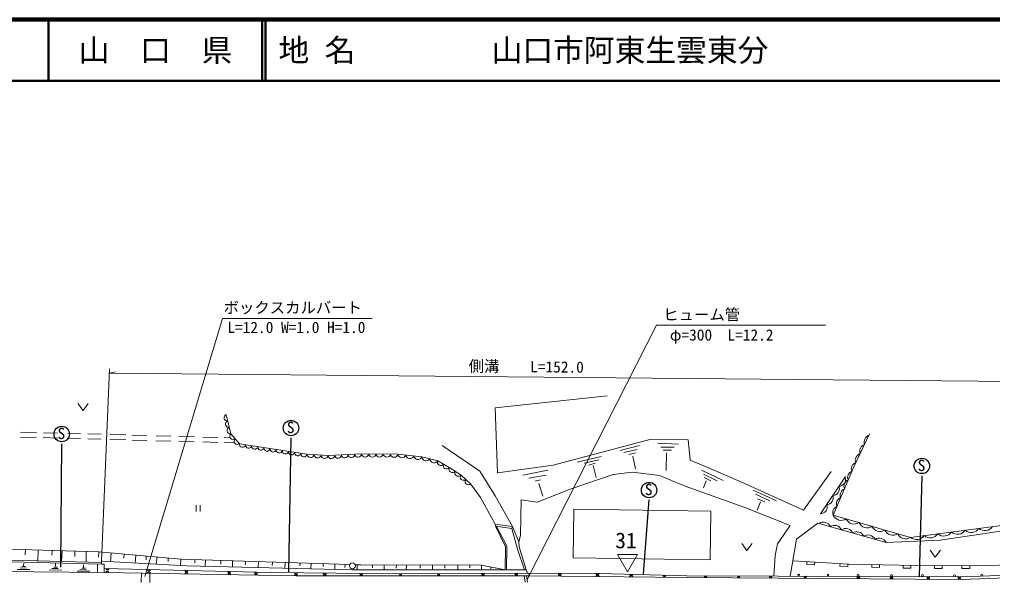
# Model space of a CAD drawing. Units: millimetres, scale not verified. Extents: x 40000 to 680000, y 20000 to 380000.
# Drawn here: x 328267 to 486469, y 288431 to 380000 of the extents above; entities that cross this region are included whole.
import ezdxf
from ezdxf.enums import TextEntityAlignment as Align

# ---------------------------------------------------------------- set-up
doc = ezdxf.new("R2010")
doc.units = ezdxf.units.MM
doc.header["$LTSCALE"] = 1000
for name, color, linetype, lineweight in [('M-BGD', 7, 'Continuous', 13), ('M-STR-HTXT', 7, 'Continuous', 13), ('M-TTL', 2, 'Continuous', 140), ('M-TTL-LINE', 7, 'Continuous', 50)]:
    doc.layers.add(name, color=color, linetype=linetype, lineweight=lineweight)
doc.layers.add('M-TTL-TXT', color=7, linetype='Continuous')
doc.styles.add('ＭＳ ゴシック', font='')
doc.styles.get('ＭＳ ゴシック').set_extended_font_data('MS Gothic')

msp = doc.modelspace()

# ---------------------------------------------------------------- linework, layer by layer
at = {"layer": 'M-BGD'}
for p, q in [((405593, 316826), (423802, 318792)), ((337764, 317525), (338605, 316385)), ((339446, 317525), (338605, 316385)), ((405984, 306283), (405593, 316826)), ((361896, 315760), (362632, 312626)), ((328457, 312092), (331004, 312023)), ((328461, 312901), (331013, 312832)), ((332138, 311992), (334463, 311929)), ((332168, 312800), (334463, 312738)), ((336122, 311884), (338171, 311829)), ((336144, 312693), (338185, 312637)), ((339388, 311796), (341514, 311738)), ((339397, 312605), (341548, 312546)), ((342971, 311699), (345537, 311629)), ((343013, 312507), (345547, 312438)), ((346595, 312410), (348995, 312345)), ((350466, 312305), (352895, 312239)), ((354189, 312204), (356713, 312136)), ((358106, 312098), (360544, 312032)), ((361539, 312005), (362539, 311978)), ((362632, 312626), (364015, 311002)), ((430975, 311762), (415012, 307517)), ((436990, 311650), (430975, 311762)), ((463909, 307270), (466486, 312599)), ((346577, 311601), (348995, 311536)), ((350459, 311496), (352883, 311430)), ((354167, 311396), (356697, 311327)), ((358101, 311289), (360536, 311223)), ((361534, 311196), (363241, 311150)), ((364015, 311002), (375014, 309301)), ((396975, 310726), (403112, 306527)), ((425940, 309906), (429066, 310720)), ((428674, 310089), (426501, 309556)), ((432024, 311070), (435417, 310944)), ((434688, 310453), (432557, 310453)), ((437323, 308320), (436990, 311650)), ((375014, 309301), (378442, 309070)), ((378442, 309070), (383867, 309343)), ((383867, 309343), (389777, 309301)), ((389777, 309301), (393688, 308881)), ((393688, 308881), (396275, 308229)), ((418923, 307995), (422813, 308953)), ((427356, 309247), (428407, 309528)), ((428015, 308995), (428407, 306934)), ((432908, 309976), (434268, 309962)), ((433454, 309514), (433398, 306626)), ((396275, 308229), (398147, 307135)), ((398147, 307135), (400060, 305915)), ((415012, 307517), (405984, 306283)), ((422458, 308402), (420103, 307831)), ((420832, 307542), (421879, 307850)), ((421533, 307448), (422047, 305513)), ((440197, 307156), (437323, 308320)), ((446505, 304381), (440197, 307156)), ((460568, 299380), (463909, 307270)), ((400060, 305915), (401599, 304495)), ((403112, 306527), (405594, 302556)), ((410111, 305918), (414170, 306717)), ((413876, 305897), (411079, 305413)), ((424784, 305981), (417823, 303621)), ((427938, 306360), (424784, 305981)), ((432333, 305839), (427938, 306360)), ((436488, 304121), (432333, 305839)), ((439132, 306682), (442693, 305041)), ((441726, 304971), (439483, 306037)), ((439595, 305490), (440689, 304971)), ((460252, 306494), (455710, 300227)), ((458500, 299624), (462559, 305680)), ((403200, 302276), (401599, 304495)), ((412109, 304929), (412992, 305119)), ((412719, 304530), (413371, 302490)), ((446198, 300642), (436488, 304121)), ((439932, 304985), (439455, 303836)), ((455710, 300227), (446505, 304381)), ((405594, 297922), (403200, 302276)), ((405594, 302556), (408448, 297530)), ((417823, 303621), (412439, 301518)), ((447532, 303437), (451345, 301699)), ((450272, 301730), (447938, 302792)), ((356997, 300987), (356997, 300003)), ((357670, 300987), (357670, 300003)), ((409734, 296091), (409810, 301896)), ((412439, 301518), (409810, 301896)), ((453574, 297688), (446198, 300642)), ((448759, 301572), (448199, 300212)), ((448269, 302035), (449474, 301530)), ((418421, 300382), (418300, 292451)), ((418421, 300382), (440666, 300044)), ((440666, 300044), (440545, 292114)), ((460568, 299380), (473149, 295768)), ((408448, 297530), (405594, 297922)), ((405683, 297589), (405594, 297922)), ((408338, 297224), (405683, 297589)), ((405683, 297589), (407277, 294237)), ((407521, 294357), (405837, 297568)), ((408448, 297530), (408338, 297224)), ((408448, 297530), (409477, 295055)), ((451533, 294726), (453574, 297688)), ((458082, 298109), (454598, 295459)), ((469165, 294933), (458082, 298109)), ((473149, 295768), (490909, 298104)), ((408338, 297224), (409259, 293868)), ((409477, 295055), (409734, 296091)), ((491540, 297352), (477934, 295312)), ((341192, 293422), (311682, 294256)), ((407521, 294357), (407464, 290475)), ((409477, 295055), (409491, 294214)), ((445697, 294792), (446538, 293651)), ((447379, 294792), (446538, 293651)), ((451148, 292852), (451533, 294726)), ((454598, 295459), (453583, 289471)), ((477934, 295312), (469165, 294933)), ((329238, 293760), (329215, 292920)), ((331294, 293701), (331254, 291969)), ((333568, 293637), (333547, 292857)), ((335190, 293591), (335124, 291869)), ((337290, 293532), (337270, 292646)), ((339122, 293480), (339099, 291767)), ((341192, 293422), (341139, 292541)), ((354525, 292246), (341192, 293422)), ((343194, 293245), (343054, 291823)), ((345301, 293059), (345261, 292373)), ((347176, 292894), (347091, 291609)), ((348860, 292745), (348857, 292142)), ((407277, 294237), (407221, 290475)), ((409259, 293868), (410401, 290474)), ((409491, 294214), (410672, 290474)), ((428764, 293002), (425498, 293002)), ((425498, 293002), (427131, 290174)), ((427131, 290174), (428764, 293002)), ((450902, 289481), (451148, 292852)), ((476319, 293680), (477160, 292539)), ((478002, 293680), (477160, 292539)), ((309492, 292235), (341595, 291406)), ((309989, 292519), (341599, 291702)), ((328946, 291165), (328953, 291607)), ((334134, 291081), (334140, 291523)), ((338695, 290894), (338701, 291336)), ((340945, 291423), (340972, 290073)), ((341601, 291899), (341595, 291406)), ((342043, 291395), (341595, 291406)), ((341601, 291899), (355457, 291167)), ((342039, 290062), (342043, 291395)), ((350651, 292587), (350494, 291429)), ((352449, 292429), (352432, 291868)), ((354525, 292246), (354469, 291219)), ((381965, 291361), (354525, 292246)), ((355457, 291167), (382262, 290483)), ((356786, 292173), (356764, 291637)), ((358511, 292117), (358468, 291090)), ((360991, 292037), (360991, 291427)), ((362904, 291975), (362906, 290977)), ((365030, 291907), (365008, 291300)), ((367111, 291840), (367090, 290870)), ((369383, 291767), (369361, 291216)), ((371464, 291699), (371422, 290760)), ((373883, 291621), (373862, 291132)), ((375689, 291563), (375648, 290652)), ((377666, 291499), (377668, 291048)), ((379560, 291438), (379519, 290553)), ((381201, 291385), (381180, 290901)), ((383765, 291303), (382849, 291332)), ((383197, 291321), (383178, 290483)), ((403386, 291254), (383765, 291303)), ((385638, 291298), (385638, 290817)), ((387552, 291293), (387552, 290482)), ((389550, 291288), (389529, 290754)), ((391169, 291284), (391127, 290481)), ((393405, 291279), (393419, 290775)), ((395424, 291274), (395410, 290479)), ((397443, 291269), (397429, 290780)), ((399512, 291263), (399531, 290478)), ((401480, 291258), (401480, 290841)), ((407221, 290475), (403386, 291254)), ((403386, 291254), (403401, 290477)), ((418300, 292451), (440545, 292114)), ((454001, 291935), (463117, 291439)), ((456304, 291810), (456281, 291377)), ((456281, 291377), (457532, 291309)), ((457556, 291742), (457532, 291309)), ((461688, 291517), (461664, 291084)), ((462940, 291449), (462916, 291016)), ((463117, 291439), (474074, 291176)), ((466835, 291350), (466824, 290917)), ((468088, 291320), (468078, 290887)), ((471938, 291227), (471927, 290794)), ((473191, 291197), (473181, 290764)), ((474074, 291176), (482563, 291142)), ((477048, 291164), (477046, 290729)), ((478301, 291159), (478300, 290726)), ((481500, 291146), (481500, 290714)), ((482563, 291142), (493787, 291428)), ((482754, 291147), (482754, 290714)), ((305074, 290430), (342039, 290062)), ((327907, 290567), (329974, 290550)), ((329397, 290778), (328356, 290803)), ((328642, 291038), (329259, 291019)), ((333094, 290483), (335161, 290466)), ((334584, 290694), (333544, 290718)), ((333829, 290954), (334446, 290935)), ((337655, 290296), (339722, 290279)), ((339145, 290507), (338105, 290532)), ((338390, 290767), (339007, 290748)), ((342039, 290062), (373231, 289527)), ((342041, 290718), (369145, 290040)), ((348084, 289958), (348077, 288431)), ((349461, 289935), (349454, 288443)), ((369145, 290040), (390298, 289821)), ((373231, 289527), (411108, 289539)), ((382262, 290483), (410672, 290474)), ((390298, 289821), (411106, 289953)), ((404897, 290947), (404904, 290662)), ((410310, 289538), (410462, 288501)), ((410672, 290474), (410838, 289951)), ((410719, 289539), (410869, 288513)), ((411108, 289539), (411106, 289953)), ((411106, 289953), (422633, 289902)), ((411108, 289539), (436749, 289265)), ((422633, 289902), (436750, 289532)), ((436750, 289532), (481322, 289370)), ((461664, 291084), (462916, 291016)), ((466824, 290917), (468078, 290887)), ((471927, 290794), (473181, 290764)), ((477046, 290729), (478300, 290726)), ((481322, 289370), (486050, 289532)), ((481500, 290714), (482754, 290714)), ((485942, 289064), (505126, 289928)), ((486050, 289532), (510574, 290700)), ((436749, 289265), (481339, 288905)), ((481339, 288905), (485942, 289064))]:
    msp.add_line(p, q, dxfattribs=at)
at = {"layer": 'M-BGD', "lineweight": 25}
for p, q in [((372404, 311956), (372017, 290151)), ((335126, 310986), (334936, 290932)), ((474964, 305789), (474557, 289394)), ((430616, 301873), (429695, 289836))]:
    msp.add_line(p, q, dxfattribs=at)
for centre in [(335135, 312585), (372413, 313555), (474973, 307388), (430625, 303472)]:
    msp.add_circle(centre, 1250, dxfattribs=at)
at = {"layer": 'M-BGD'}
for centre, radius in [((382401, 291142), 487), ((454950, 289660), 148), ((459719, 289645), 143), ((464614, 289620), 149), ((470054, 289598), 152), ((475068, 289570), 148), ((480280, 289527), 148), ((484734, 289635), 148)]:
    msp.add_circle(centre, radius, dxfattribs=at)
for centre, radius, start, end in [((362055, 315246), 538, 107.24799, 279.19018), ((362301, 314202), 538, 107.24799, 279.19018), ((362546, 313157), 538, 107.24799, 279.19018), ((363004, 312242), 534, 134.11751, 306.73111), ((363695, 311431), 534, 134.11751, 306.73111), ((466758, 311265), 1166, 109.25981, 199.12218), ((364516, 310931), 506, 171.87805, 350.53817), ((365516, 310776), 506, 171.87805, 350.53817), ((366516, 310621), 506, 171.87805, 350.53817), ((367516, 310467), 506, 171.87805, 350.53817), ((368515, 310312), 506, 171.87805, 350.53817), ((369515, 310157), 506, 171.87805, 350.53817), ((466041, 309782), 1166, 109.25981, 199.12218), ((370515, 310003), 506, 171.87805, 350.53817), ((371515, 309848), 506, 171.87805, 350.53817), ((372515, 309694), 506, 171.87805, 350.53817), ((373515, 309539), 506, 171.87805, 350.53817), ((374515, 309384), 506, 171.87805, 350.53817), ((375590, 309340), 578, 183.8847, 348.39383), ((376733, 309263), 578, 183.8847, 348.39383), ((377876, 309186), 578, 183.8847, 348.39383), ((378982, 309142), 545, 187.63332, 358.13579), ((380067, 309197), 545, 187.63332, 358.13579), ((381152, 309252), 545, 187.63332, 358.13579), ((382237, 309306), 545, 187.63332, 358.13579), ((383322, 309361), 545, 187.63332, 358.13579), ((384459, 309438), 599, 189.12374, 350.06068), ((385641, 309430), 599, 189.12374, 350.06068), ((386823, 309421), 599, 189.12374, 350.06068), ((388005, 309413), 599, 189.12374, 350.06068), ((389186, 309405), 599, 189.12374, 350.06068), ((390448, 309410), 680, 189.20709, 338.51839), ((391752, 309270), 680, 189.20709, 338.51839), ((393056, 309129), 680, 189.20709, 338.51839), ((394382, 308906), 695, 182.13281, 329.5756), ((395676, 308580), 695, 182.13281, 329.5756), ((465324, 308300), 1166, 109.25981, 199.12218), ((396765, 307993), 544, 154.31217, 325.09493), ((397701, 307446), 544, 154.31217, 325.09493), ((398664, 306891), 572, 154.70857, 320.26761), ((464531, 306942), 1023, 107.53955, 203.86099), ((399620, 306281), 572, 154.70857, 320.26761), ((400461, 305578), 524, 139.91227, 314.65596), ((461490, 305150), 1072, 269.73016, 22.61469), ((464005, 305512), 1096, 111.93769, 202.16269), ((401230, 304868), 524, 139.91227, 314.65596), ((460495, 303666), 1072, 269.73016, 22.61469), ((463399, 304083), 1096, 111.93769, 202.16269), ((459500, 302181), 1072, 269.73016, 22.61469), ((462188, 301223), 1096, 111.93769, 202.16269), ((462794, 302653), 1096, 111.93769, 202.16269), ((458505, 300696), 1072, 269.73016, 22.61469), ((461583, 299793), 1096, 111.93769, 202.16269), ((461876, 299982), 1440, 204.72943, 303.23436), ((458969, 297006), 1247, 24.88253, 123.14054), ((460782, 296487), 1247, 24.88253, 123.14054), ((463973, 299380), 1440, 204.72943, 303.23436), ((466070, 298778), 1440, 204.72943, 303.23436), ((468167, 298177), 1440, 204.72943, 303.23436), ((485228, 298369), 1503, 229.36139, 325.62564), ((462595, 295967), 1247, 24.88253, 123.14054), ((464408, 295448), 1247, 24.88253, 123.14054), ((466221, 294928), 1247, 24.88253, 123.14054), ((470263, 297575), 1440, 204.72943, 303.23436), ((472360, 296973), 1440, 204.72943, 303.23436), ((474128, 296909), 1503, 229.36139, 325.62564), ((476348, 297201), 1503, 229.36139, 325.62564), ((478568, 297493), 1503, 229.36139, 325.62564), ((480788, 297785), 1503, 229.36139, 325.62564), ((483008, 298077), 1503, 229.36139, 325.62564), ((468034, 294409), 1247, 24.88253, 123.14054)]:
    msp.add_arc(centre, radius, start, end, dxfattribs=at)
at = {"layer": 'M-BGD', "lineweight": 25}
for centre, radius, start, end in [((342557, 289997), 256, 11.69789, 166.33713), ((342577, 290761), 256, 191.24714, 345.88637), ((349304, 289881), 256, 11.69789, 166.33713), ((349317, 290592), 256, 191.24714, 345.88637), ((355411, 290440), 256, 191.24714, 345.88637), ((355414, 289776), 256, 11.69789, 166.33713), ((362384, 290265), 256, 191.24714, 345.88637), ((362382, 289657), 256, 11.69789, 166.33713), ((366720, 289583), 256, 11.69789, 166.33713), ((366735, 290156), 256, 191.24714, 345.88637), ((373205, 289477), 253, 11.41725, 167.51535), ((373240, 290054), 256, 192.08863, 346.72787), ((377906, 289472), 256, 12.69781, 167.33704), ((377908, 290006), 256, 192.08863, 346.72787), ((383823, 289948), 229, 194.67325, 344.14325), ((383822, 289465), 228, 16.58387, 163.45099), ((390224, 289439), 209, 26.35156, 153.6833), ((390222, 289880), 186, 197.45426, 341.90355), ((396413, 289472), 211, 17.18273, 162.85213), ((396412, 289915), 188, 197.34794, 343.37521), ((403626, 289455), 262, 18.19093, 161.84392), ((403614, 289972), 225, 197.63978, 343.08337), ((409045, 290003), 247, 195.29338, 345.42977), ((409054, 289478), 242, 14.45729, 165.57756), ((416101, 289429), 256, 12.06862, 166.70785), ((416110, 289987), 256, 192.42661, 347.06584), ((422238, 289960), 256, 192.42661, 347.06584), ((422251, 289363), 256, 12.06862, 166.70785), ((427719, 289305), 256, 12.06862, 166.70785), ((427737, 289824), 256, 191.18162, 345.82085), ((433135, 289693), 202, 197.51872, 339.48375), ((439807, 289619), 220, 206.15506, 333.42736), ((433127, 289247), 201, 15.66127, 163.1152), ((439807, 289140), 222, 26.50999, 152.56398), ((445199, 289108), 215, 23.75282, 155.32115), ((445193, 289575), 199, 201.55974, 338.02268), ((450401, 289070), 238, 20.26272, 158.81124), ((450398, 289559), 227, 199.5933, 339.98912), ((456019, 289538), 248, 197.72443, 341.85799), ((456018, 289024), 236, 20.59159, 158.48238), ((464647, 289487), 256, 192.47159, 347.11083), ((464666, 288983), 256, 12.21737, 166.8566), ((470047, 288940), 256, 12.21737, 166.8566), ((470060, 289467), 256, 192.47159, 347.11083), ((476019, 289445), 256, 192.47159, 347.11083), ((476031, 288891), 256, 12.21737, 166.8566), ((481038, 289427), 256, 192.47159, 347.11083), ((481089, 288850), 256, 12.21737, 166.8566)]:
    msp.add_arc(centre, radius, start, end, dxfattribs=at)
at = {"layer": 'M-STR-HTXT'}
for p, q in [((361289, 331376), (348653, 289409)), ((361289, 331376), (385606, 331376)), ((410808, 288930), (431817, 330274)), ((431817, 330274), (459317, 330274)), ((341619, 291899), (342925, 323209)), ((342894, 322473), (343896, 322714)), ((342894, 322473), (491963, 321111))]:
    msp.add_line(p, q, dxfattribs=at)
at = {"layer": 'M-TTL'}
msp.add_line((680000, 380000), (40000, 380000), dxfattribs=at)
at = {"layer": 'M-TTL-LINE'}
for p, q in [((333000, 380000), (333000, 370000)), ((367750, 380000), (367750, 370000)), ((368250, 380000), (368250, 370000)), ((40000, 370000), (680000, 370000))]:
    msp.add_line(p, q, dxfattribs=at)

# ---------------------------------------------------------------- texts
at = {"layer": 'M-BGD', "style": 'ＭＳ ゴシック'}
for s, height, p in [('S', 1833, (334456, 311211)), ('S', 1833, (371734, 312181)), ('S', 1833, (474294, 306014)), ('S', 1833, (429946, 302099)), ('31', 2566, (425131, 293229))]:
    msp.add_text(s, height=height, dxfattribs=at).set_placement(p, align=Align.BOTTOM_LEFT)
at = {"layer": 'M-STR-HTXT', "style": 'ＭＳ ゴシック'}
for s, p in [('ボックスカルバート', (361454, 331666)), ('ヒューム管', (432932, 330537)), ('L=12.0 W=1.0 H=1.0', (362068, 328458)), ('φ=300  L=12.2', (433999, 327230))]:
    msp.add_text(s, height=1833, dxfattribs=at).set_placement(p, align=Align.BOTTOM_LEFT)
msp.add_text('側溝\u3000\u3000L=152.0', height=1833, rotation=359.477, dxfattribs=at).set_placement((401279, 322163), align=Align.BOTTOM_LEFT)
at = {"layer": 'M-TTL-TXT', "style": 'ＭＳ ゴシック'}
msp.add_text('山\u3000口\u3000県', height=3666, dxfattribs=at).set_placement((350375, 375000), align=Align.MIDDLE_CENTER)
for s, p in [('地 名', (370380, 375000)), ('山口市阿東生雲東分', (405024, 375000))]:
    msp.add_text(s, height=3666, dxfattribs=at).set_placement(p, align=Align.MIDDLE_LEFT)

doc.saveas('drawing.dxf')
